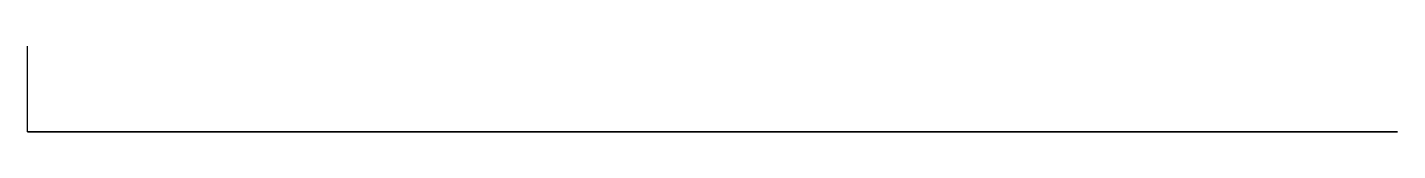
# Model space of a CAD drawing. Header units: millimetres. Extents: x 0 to 16, y 0 to 1.
import ezdxf

# ---------------------------------------------------------------- set-up
doc = ezdxf.new("R2010")
doc.units = ezdxf.units.MM
for name, color, linetype in [('PH-40A', 7, 'Continuous'), ('PH-43C', 7, 'Continuous'), ('PV-43C', 7, 'Continuous')]:
    doc.layers.add(name, color=color, linetype=linetype)

# ---------------------------------------------------------------- blocks, each defined once
blk = doc.blocks.new('*U3')
at = {"layer": 'PH-40A'}
for p, q in [((0, 1), (0, 1, 5)), ((0, 0, 4), (0, 1, 4)), ((0, 0, 1), (0, 1, 1))]:
    blk.add_line(p, q, dxfattribs=at)
blk = doc.blocks.new('*U5')
at = {"layer": 'PV-43C'}
for p, q in [((0, 0), (16, 0)), ((16, 0, 5), (0, 0, 5)), ((0, 0), (0, 0, 5)), ((16, 0), (16, 0, 5))]:
    blk.add_line(p, q, dxfattribs=at)
at = {"layer": 'PV-43C', "extrusion": (0, -1, 0)}
for centre in [(5, 2.5), (11, 2.5)]:
    blk.add_circle(centre, 1.5, dxfattribs=at)
blk = doc.blocks.new('*U6')
at = {"layer": 'PH-43C'}
for p, q in [((15, 0, 2), (16, 0, 2)), ((15, 0, 3), (16, 0, 3)), ((15, 0), (15, 0, 5))]:
    blk.add_line(p, q, dxfattribs=at)

msp = doc.modelspace()

# ---------------------------------------------------------------- block references
at = {"layer": 'PH-40A'}
msp.add_blockref('*U3', (0, 0), dxfattribs=at)
at = {"layer": 'PH-43C'}
msp.add_blockref('*U6', (0, 0), dxfattribs=at)
at = {"layer": 'PV-43C'}
msp.add_blockref('*U5', (0, 0), dxfattribs=at)

doc.saveas('drawing.dxf')
